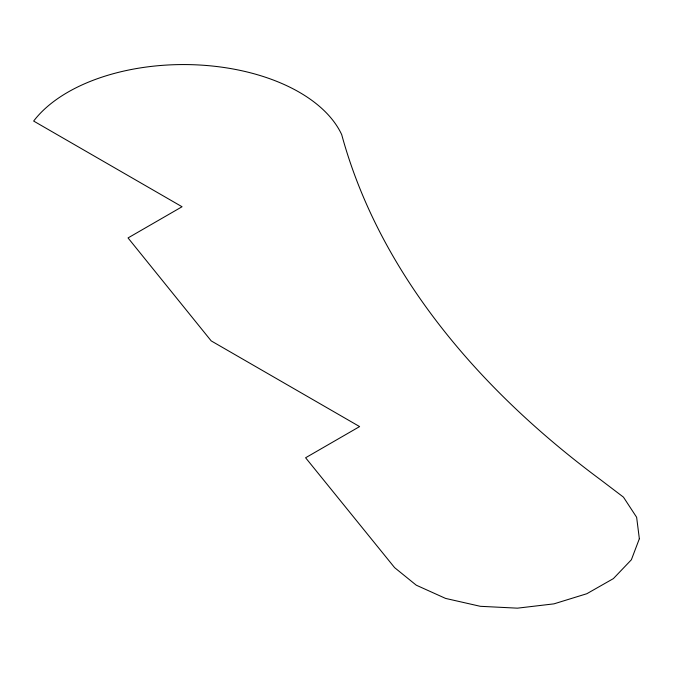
<?xml version="1.0" encoding="UTF-8"?>
<svg xmlns="http://www.w3.org/2000/svg" width="673" height="673" viewBox="0 0 673 673"><rect width="100%" height="100%" fill="white"/><g stroke="black" fill="none" stroke-linecap="round" stroke-linejoin="round"><path stroke-width="1.01" d="M639.35 538.745L631.375 559.768L613.381 578.612L586.839 593.721L553.955 603.858L517.436 608.165L480.295 606.306L445.61 598.423L416.242 585.174L394.614 567.642L305.601 457.766L359.609 426.581L211.204 340.9L128.038 237.931L182.055 206.746L33.65 121.064A163.724 94.523 0 0 1 196.011 64.835A163.724 94.523 0 0 1 341.707 134.642A1301.784 751.573 0 0 0 600.913 480.009L623.459 497.145L636.633 517.276L639.35 538.745"/></g></svg>
